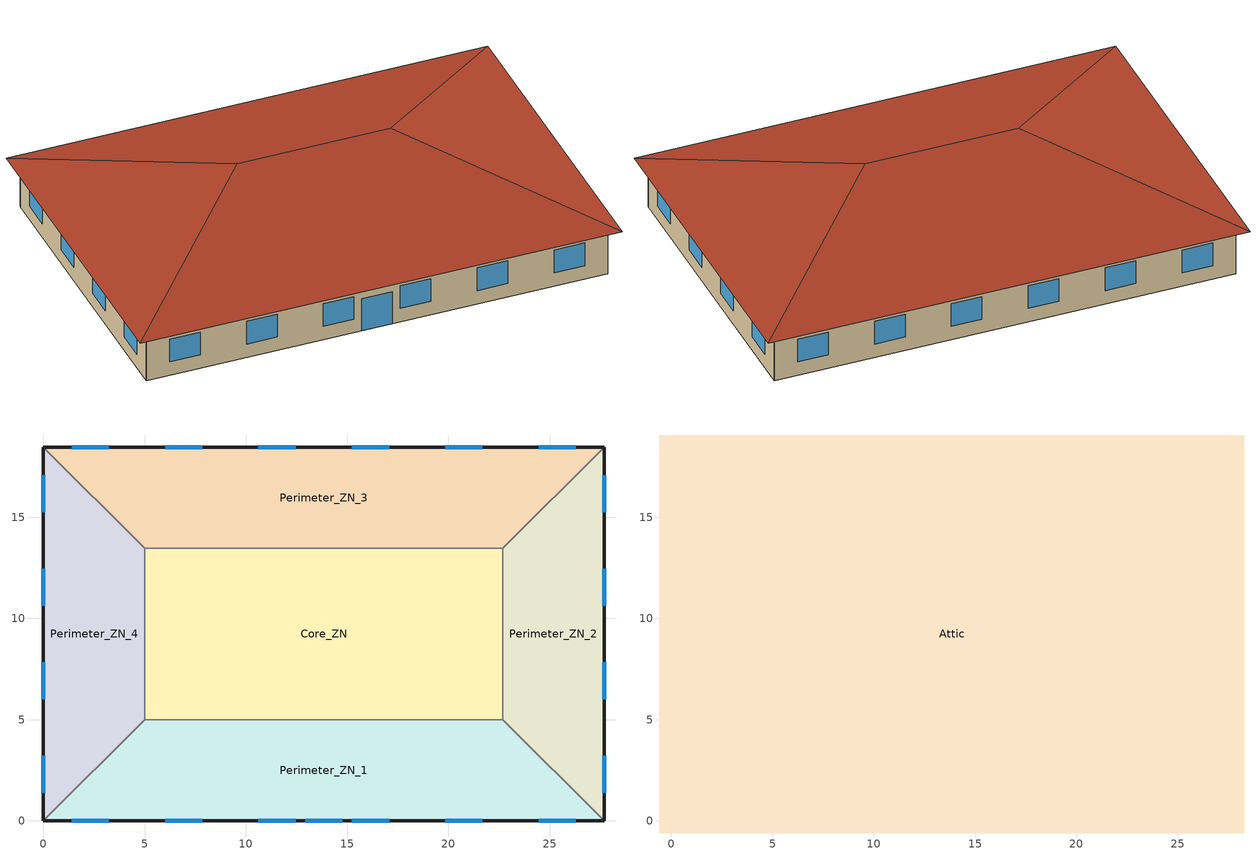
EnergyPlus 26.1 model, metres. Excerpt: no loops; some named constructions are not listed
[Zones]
Core_ZN
 floor ground (ext-slab): 5,13.46 22.69,13.46 22.69,5 5,5 z0
 wall to Perimeter_ZN_2 (int-walls): 22.69,5 22.69,13.46 z0:3.05
 wall to Perimeter_ZN_3 (int-walls): 22.69,13.46 5,13.46 z0:3.05
 wall to Perimeter_ZN_1 (int-walls): 5,5 22.69,5 z0:3.05
 wall to Perimeter_ZN_4 (int-walls): 5,13.46 5,5 z0:3.05
Perimeter_ZN_1
 floor ground (ext-slab): 27.69,0 0,0 5,5 22.69,5 z0
 wall outside (ext-walls): 0,0 27.69,0 z0:3.05
 wall to Perimeter_ZN_2 (int-walls): 27.69,0 22.69,5 z0:3.05
 wall to Perimeter_ZN_4 (int-walls): 5,5 0,0 z0:3.05
 window (TCwindow_41): 1.39,0 3.22,0 z0.9:2.42
 window (window_south): 6.01,0 7.84,0 / 10.62,0 12.45,0 / 15.24,0 17.07,0 / 19.85,0 21.68,0 / 24.47,0 26.3,0 z0.9:2.42; 12.93,0 14.76,0 z0:2.13
Perimeter_ZN_2
 floor ground (ext-slab): 22.69,13.46 27.69,18.46 27.69,0 22.69,5 z0
 wall outside (ext-walls): 27.69,0 27.69,18.46 z0:3.05
 wall to Perimeter_ZN_3 (int-walls): 27.69,18.46 22.69,13.46 z0:3.05
 window (window_east): 27.69,1.39 27.69,3.22 / 27.69,6.01 27.69,7.84 / 27.69,10.62 27.69,12.45 / 27.69,15.24 27.69,17.07 z0.9:2.42
Perimeter_ZN_3
 floor ground (ext-slab): 5,13.46 0,18.46 27.69,18.46 22.69,13.46 z0
 wall outside (ext-walls): 27.69,18.46 0,18.46 z0:3.05
 wall to Perimeter_ZN_4 (int-walls): 0,18.46 5,13.46 z0:3.05
 window (window_north): 26.3,18.46 24.47,18.46 / 21.68,18.46 19.85,18.46 / 17.07,18.46 15.24,18.46 / 12.45,18.46 10.62,18.46 / 7.84,18.46 6.01,18.46 / 3.22,18.46 1.39,18.46 z0.9:2.42
Perimeter_ZN_4
 floor ground (ext-slab): 5,5 0,0 0,18.46 5,13.46 z0
 wall outside (ext-walls): 0,18.46 0,0 z0:3.05
 window (window_west): 0,17.07 0,15.24 / 0,12.45 0,10.62 / 0,7.84 0,6.01 / 0,3.22 0,1.39 z0.9:2.42
Attic
 floor to Core_ZN (INT-FLOOR-TOPSIDE): 5,13.46 22.69,13.46 22.69,5 5,5 z3.05
 floor to Perimeter_ZN_2 (INT-FLOOR-TOPSIDE): 22.69,5 22.69,13.46 27.69,18.46 27.69,0 z3.05
 floor to Perimeter_ZN_3 (INT-FLOOR-TOPSIDE): 0,18.46 27.69,18.46 22.69,13.46 5,13.46 z3.05
 floor to Perimeter_ZN_1 (INT-FLOOR-TOPSIDE): 0,0 5,5 22.69,5 27.69,0 z3.05
 floor to Perimeter_ZN_4 (INT-FLOOR-TOPSIDE): 5,13.46 5,5 0,0 0,18.46 z3.05
 floor ground (exposed-floor): 28.29,19.06 28.29,-0.6 27.69,0 27.69,18.46 z3.05; -0.6,19.06 28.29,19.06 27.69,18.46 0,18.46 z3.05; 0,0 27.69,0 28.29,-0.6 -0.6,-0.6 z3.05; -0.6,19.06 0,18.46 0,0 -0.6,-0.6 z3.05
 roof outside (roofs): 28.29,-0.6,3.05 28.29,19.06,3.05 18.46,9.23,6.33; 28.29,19.06,3.05 -0.6,19.06,3.05 9.23,9.23,6.33 18.46,9.23,6.33; -0.6,-0.6,3.05 28.29,-0.6,3.05 18.46,9.23,6.33 9.23,9.23,6.33; -0.6,19.06,3.05 -0.6,-0.6,3.05 9.23,9.23,6.33
[MaterialProperty:GlazingSpectralData]
WO18RT37SP: 0.04, 0.04, 0.04, 0.04, 0.04, 0.04, 0, 0.32, 0.04, 0.04, 0, 0.325, 0.04, 0.04, 0, 0.33, 0.04, 0.04, 0, 0.335, 0.04, 0.04, 0, 0.34, 0.04, 0.04, 0, 0.345, 0.04, 0.04, 0, 0.35, 0.04, 0.04, 0.003, 0.355, 0.04, 0.04, 0.003, 0.36, 0.04, 0.04, 0.004, 0.365, 0.04, 0.04, 0.004, 0.37, 0.04, 0.04, 0.005, 0.375, 0.04, 0.04, 0.005, 0.38, 0.04, 0.04, 0.011, 0.385, 0.041, 0.041, 0.032, 0.39, 0.043, 0.043, 0.079, 0.395, 0.045, 0.045, 0.123, 0.4, 0.046, 0.046, 0.148, 0.405, 0.047, 0.047, 0.178, 0.41, 0.048, 0.048, 0.21, 0.415, 0.05, 0.05, 0.243, 0.42, 0.051, 0.051, 0.279, 0.425, 0.053, 0.053, 0.321, 0.43, 0.054, 0.054, 0.355, 0.435, 0.056, 0.056, 0.395, 0.44, 0.057, 0.057, 0.429, 0.445, 0.058, 0.058, 0.457, 0.45, 0.059, 0.059, 0.48, 0.455, 0.06, 0.06, 0.502, 0.46, 0.061, 0.061, 0.524, 0.465, 0.062, 0.062, 0.55, 0.47, 0.063, 0.063, 0.575, 0.475, 0.064, 0.064, 0.603, 0.48, 0.065, 0.065, 0.629, 0.485, 0.066, 0.066, 0.654, 0.49, 0.067, 0.067, 0.671, 0.495, 0.067, 0.067, 0.679, 0.5, 0.067, 0.067, 0.671, 0.505, 0.066, 0.066, 0.652, 0.51, 0.065, 0.065, 0.63, 0.515, 0.064, 0.064, 0.612, 0.52, 0.064, 0.064, 0.603, 0.525, 0.064, 0.064, 0.6, 0.53, 0.064, 0.064, 0.603, 0.535, 0.064, 0.064, 0.606, 0.54, 0.064, 0.064, 0.61, 0.545, 0.065, 0.065, 0.615, 0.55, 0.065, 0.065, 0.617, 0.555, 0.065, 0.065, 0.617, 0.56, 0.065, 0.065, 0.616, 0.565, 0.064, 0.064, 0.612, 0.57, 0.064, 0.064, 0.606, 0.575, 0.064, 0.064, 0.598, 0.58, 0.064, 0.064, 0.589, 0.585, 0.063, 0.063, 0.579, 0.59, 0.063, 0.063, 0.571, 0.595, 0.063, 0.063, 0.564, 0.6, 0.062, 0.062, 0.557, 0.605, 0.062, 0.062, 0.551, 0.61, 0.062, 0.062, 0.545, 0.615, 0.062, 0.062, 0.54, 0.62, 0.061, 0.061, 0.536, 0.625, 0.061, 0.061, 0.533, 0.63, 0.061, 0.061, 0.531, 0.635, 0.061, 0.061, 0.531, 0.64, 0.061, 0.061, 0.532, 0.645, 0.061, 0.061, 0.532, 0.65, 0.061, 0.061, 0.535, 0.655, 0.062, 0.062, 0.54, 0.66, 0.062, 0.062, 0.544, 0.665, 0.062, 0.062, 0.549, 0.67, 0.062, 0.062, 0.554, 0.675, 0.062, 0.062, 0.559, 0.68, 0.063, 0.063, 0.563, 0.685, 0.063, 0.063, 0.569, 0.69, 0.063, 0.063, 0.575, 0.695, 0.063, 0.063, 0.58, 0.7, 0.063, 0.063, 0.587, 0.705, 0.064, 0.064, 0.593, 0.71, 0.064, 0.064, 0.602, 0.715, 0.064, 0.064, 0.606, 0.72, 0.064, 0.064, 0.61, 0.725, 0.065, 0.065, 0.615, 0.73, 0.065, 0.065, 0.619, 0.735, 0.065, 0.065, 0.624, 0.74, 0.065, 0.065, 0.627, 0.745, 0.065, 0.065, 0.632, 0.75, 0.065, 0.065, 0.637, 0.755, 0.066, 0.066, 0.643, 0.76, 0.066, 0.066, 0.648, 0.765, 0.066, 0.066, 0.653, 0.77, 0.066, 0.066, 0.658, 0.775, 0.066, 0.066, 0.659, 0.78, 0.067, 0.067, 0.663, 0.785, 0.067, 0.067, 0.666, 0.79, 0.067, 0.067, 0.669, 0.795, 0.067, 0.067, 0.674, 0.8, 0.067, 0.067, 0.675, 0.805, 0.067, 0.067, 0.676, 0.81, 0.067, 0.067, 0.679, 0.815, 0.067, 0.067, 0.679, 0.82, 0.067, 0.067, 0.679, 0.825, 0.067, 0.067, 0.679, 0.83, 0.067, 0.067, 0.68, 0.835, 0.067, 0.067, 0.677, 0.84, 0.067, 0.067, 0.676, 0.845, 0.067, 0.067, 0.676, 0.85, 0.067, 0.067, 0.674, 0.855, 0.067, 0.067, 0.671, 0.86, 0.067, 0.067, 0.669, 0.865, 0.067, 0.067, 0.669, 0.87, 0.067, 0.067, 0.668, 0.875, 0.067, 0.067, 0.663, 0.88, 0.067, 0.067, 0.663, 0.885, 0.066, 0.066, 0.658, 0.89, 0.066, 0.066, 0.657, 0.895, 0.066, 0.066, 0.653, 0.9, 0.066, 0.066, 0.646, 0.905, 0.066, 0.066, 0.641, 0.91, 0.065, 0.065, 0.636, 0.915, 0.065, 0.065, 0.632, 0.92, 0.065, 0.065, 0.631, 0.925, 0.065, 0.065, 0.627, 0.93, 0.065, 0.065, 0.626, 0.935, 0.065, 0.065, 0.619, 0.94, 0.065, 0.065, 0.617, 0.945, 0.065, 0.065, 0.614, 0.95, 0.064, 0.064, 0.609, 0.955, 0.064, 0.064, 0.603, 0.96, 0.064, 0.064, 0.599, 0.965, 0.064, 0.064, 0.594, 0.97, 0.064, 0.064, 0.59, 0.975, 0.064, 0.064, 0.588, 0.98, 0.063, 0.063, 0.585, 0.985, 0.063, 0.063, 0.578, 0.99, 0.063, 0.063, 0.573, 0.995, 0.063, 0.063, 0.568, 1, 0.063, 0.063, 0.566, 1.005, 0.063, 0.063, 0.565, 1.01, 0.063, 0.063, 0.564, 1.015, 0.063, 0.063, 0.564, 1.02, 0.063, 0.063, 0.564, 1.025, 0.063, 0.063, 0.565, 1.03, 0.063, 0.063, 0.567, 1.035, 0.063, 0.063, 0.57, 1.04, 0.063, 0.063, 0.577, 1.045, 0.063, 0.063, 0.581, 1.05, 0.063, 0.063, 0.586, 1.055, 0.064, 0.064, 0.59, 1.06, 0.064, 0.064, 0.593, 1.065, 0.064, 0.064, 0.595, 1.07, 0.064, 0.064, 0.599, 1.075, 0.064, 0.064, 0.603, 1.08, 0.064, 0.064, 0.61, 1.085, 0.065, 0.065, 0.615, 1.09, 0.065, 0.065, 0.62, 1.095, 0.065, 0.065, 0.625, 1.1, 0.065, 0.065, 0.628, 1.105, 0.065, 0.065, 0.633, 1.11, 0.065, 0.065, 0.635, 1.115, 0.066, 0.066, 0.638, 1.12, 0.066, 0.066, 0.639, 1.125, 0.066, 0.066, 0.64, 1.13, 0.066, 0.066, 0.638, 1.135, 0.066, 0.066, 0.638, 1.14, 0.065, 0.065, 0.637, 1.145, 0.065, 0.065, 0.634, 1.15, 0.065, 0.065, 0.632, 1.155, 0.065, 0.065, 0.632, 1.16, 0.065, 0.065, 0.631, 1.165, 0.065, 0.065, 0.627, 1.17, 0.065, 0.065, 0.624, 1.175, 0.065, 0.065, 0.618, 1.18, 0.064, 0.064, 0.611, 1.185, 0.064, 0.064, 0.601, 1.19, 0.064, 0.064, 0.6, 1.195, 0.064, 0.064, 0.605, 1.2, 0.064, 0.064, 0.611, 1.205, 0.065, 0.065, 0.619, 1.21, 0.065, 0.065, 0.625, 1.215, 0.065, 0.065, 0.634, 1.22, 0.066, 0.066, 0.64, 1.225, 0.066, 0.066, 0.644, 1.23, 0.066, 0.066, 0.647, 1.235, 0.066, 0.066, 0.65, 1.24, 0.066, 0.066, 0.653, 1.245, 0.066, 0.066, 0.656, 1.25, 0.066, 0.066, 0.658, 1.255, 0.066, 0.066, 0.661, 1.26, 0.066, 0.066, 0.662, 1.265, 0.067, 0.067, 0.667, 1.27, 0.067, 0.067, 0.668, 1.275, 0.067, 0.067, 0.671, 1.28, 0.067, 0.067, 0.675, 1.285, 0.067, 0.067, 0.678, 1.29, 0.067, 0.067, 0.679, 1.295, 0.067, 0.067, 0.682, 1.3, 0.067, 0.067, 0.684, 1.305, 0.067, 0.067, 0.687, 1.31, 0.068, 0.068, 0.689, 1.315, 0.068, 0.068, 0.692, 1.32, 0.068, 0.068, 0.693, 1.325, 0.068, 0.068, 0.695, 1.33, 0.068, 0.068, 0.697, 1.335, 0.068, 0.068, 0.698, 1.34, 0.068, 0.068, 0.698, 1.345, 0.068, 0.068, 0.698, 1.35, 0.068, 0.068, 0.695, 1.355, 0.068, 0.068, 0.692, 1.36, 0.068, 0.068, 0.692, 1.365, 0.067, 0.067, 0.687, 1.37, 0.067, 0.067, 0.682, 1.375, 0.067, 0.067, 0.676, 1.38, 0.067, 0.067, 0.678, 1.385, 0.067, 0.067, 0.676, 1.39, 0.067, 0.067, 0.675, 1.395, 0.067, 0.067, 0.676, 1.4, 0.067, 0.067, 0.675, 1.405, 0.067, 0.067, 0.671, 1.41, 0.067, 0.067, 0.67, 1.415, 0.067, 0.067, 0.673, 1.42, 0.067, 0.067, 0.671, 1.425, 0.067, 0.067, 0.668, 1.43, 0.067, 0.067, 0.67, 1.435, 0.067, 0.067, 0.67, 1.44, 0.067, 0.067, 0.668, 1.445, 0.067, 0.067, 0.67, 1.45, 0.067, 0.067, 0.67, 1.455, 0.067, 0.067, 0.673, 1.46, 0.067, 0.067, 0.676, 1.465, 0.067, 0.067, 0.681, 1.47, 0.067, 0.067, 0.684, 1.475, 0.068, 0.068, 0.689, 1.48, 0.068, 0.068, 0.69, 1.485, 0.068, 0.068, 0.695, 1.49, 0.068, 0.068, 0.698, 1.495, 0.068, 0.068, 0.703, 1.5, 0.068, 0.068, 0.706, 1.505, 0.068, 0.068, 0.711, 1.51, 0.069, 0.069, 0.714, 1.515, 0.069, 0.069, 0.718, 1.52, 0.069, 0.069, 0.719, 1.525, 0.069, 0.069, 0.724, 1.53, 0.069, 0.069, 0.724, 1.535, 0.069, 0.069, 0.728, 1.54, 0.069, 0.069, 0.728, 1.545, 0.069, 0.069, 0.728, 1.55, 0.069, 0.069, 0.728, 1.555, 0.069, 0.069, 0.728, 1.56, 0.069, 0.069, 0.728, 1.565, 0.069, 0.069, 0.728, 1.57, 0.069, 0.069, 0.728, 1.575, 0.069, 0.069, 0.729, 1.58, 0.069, 0.069, 0.731, 1.585, 0.069, 0.069, 0.733, 1.59, 0.069, 0.069, 0.735, 1.595, 0.069, 0.069, 0.736, 1.6, 0.07, 0.07, 0.738, 1.605, 0.07, 0.07, 0.74, 1.61, 0.07, 0.07, 0.741, 1.615, 0.07, 0.07, 0.741, 1.62, 0.07, 0.07, 0.741, 1.625, 0.07, 0.07, 0.741, 1.63, 0.07, 0.07, 0.741, 1.635, 0.07, 0.07, 0.741, 1.64, 0.07, 0.07, 0.743, 1.645, 0.07, 0.07, 0.741, 1.65, 0.07, 0.07, 0.74, 1.655, 0.069, 0.069, 0.736, 1.66, 0.069, 0.069, 0.735, 1.665, 0.069, 0.069, 0.724, 1.67, 0.069, 0.069, 0.716, 1.675, 0.068, 0.068, 0.698, 1.68, 0.067, 0.067, 0.673, 1.685, 0.064, 0.064, 0.608, 1.69, 0.063, 0.063, 0.574, 1.695, 0.061, 0.061, 0.521, 1.7, 0.06, 0.06, 0.493, 1.705, 0.06, 0.06, 0.499, 1.71, 0.06, 0.06, 0.507, 1.715, 0.06, 0.06, 0.512, 1.72, 0.061, 0.061, 0.526, 1.725, 0.062, 0.062, 0.548, 1.73, 0.062, 0.062, 0.546, 1.735, 0.061, 0.061, 0.533, 1.74, 0.061, 0.061, 0.527, 1.745, 0.061, 0.061, 0.522, 1.75, 0.061, 0.061, 0.53, 1.755, 0.062, 0.062, 0.552, 1.76, 0.063, 0.063, 0.568, 1.765, 0.064, 0.064, 0.589, 1.77, 0.064, 0.064, 0.6, 1.775, 0.065, 0.065, 0.619, 1.78, 0.065, 0.065, 0.625, 1.785, 0.065, 0.065, 0.63, 1.79, 0.065, 0.065, 0.632, 1.795, 0.065, 0.065, 0.635, 1.8, 0.065, 0.065, 0.637, 1.805, 0.066, 0.066, 0.638, 1.81, 0.066, 0.066, 0.638, 1.815, 0.066, 0.066, 0.638, 1.82, 0.066, 0.066, 0.64, 1.825, 0.066, 0.066, 0.646, 1.83, 0.066, 0.066, 0.649, 1.835, 0.066, 0.066, 0.656, 1.84, 0.066, 0.066, 0.658, 1.845, 0.067, 0.067, 0.667, 1.85, 0.067, 0.067, 0.673, 1.855, 0.067, 0.067, 0.681, 1.86, 0.067, 0.067, 0.681, 1.865, 0.067, 0.067, 0.684, 1.87, 0.067, 0.067, 0.687, 1.875, 0.067, 0.067, 0.687, 1.88, 0.067, 0.067, 0.685, 1.885, 0.067, 0.067, 0.685, 1.89, 0.067, 0.067, 0.685, 1.895, 0.068, 0.068, 0.689, 1.9, 0.067, 0.067, 0.682, 1.905, 0.067, 0.067, 0.682, 1.91, 0.067, 0.067, 0.679, 1.915, 0.067, 0.067, 0.681, 1.92, 0.067, 0.067, 0.678, 1.925, 0.067, 0.067, 0.679, 1.93, 0.067, 0.067, 0.679, 1.935, 0.067, 0.067, 0.679, 1.94, 0.067, 0.067, 0.681, 1.945, 0.067, 0.067, 0.684, 1.95, 0.067, 0.067, 0.685, 1.955, 0.067, 0.067, 0.687, 1.96, 0.067, 0.067, 0.685, 1.965, 0.067, 0.067, 0.685, 1.97, 0.067, 0.067, 0.687, 1.975, 0.067, 0.067, 0.684, 1.98, 0.067, 0.067, 0.684, 1.985, 0.067, 0.067, 0.682, 1.99, 0.067, 0.067, 0.681, 1.995, 0.067, 0.067, 0.678, 2, 0.067, 0.067, 0.673, 2.005, 0.066, 0.066, 0.662, 2.01, 0.066, 0.066, 0.655, 2.015, 0.066, 0.066, 0.646, 2.02, 0.066, 0.066, 0.638, 2.025, 0.065, 0.065, 0.63, 2.03, 0.065, 0.065, 0.622, 2.035, 0.065, 0.065, 0.614, 2.04, 0.064, 0.064, 0.608, 2.045, 0.064, 0.064, 0.598, 2.05, 0.064, 0.064, 0.593, 2.055, 0.063, 0.063, 0.582, 2.06, 0.063, 0.063, 0.575, 2.065, 0.063, 0.063, 0.569, 2.07, 0.063, 0.063, 0.568, 2.075, 0.063, 0.063, 0.565, 2.08, 0.063, 0.063, 0.565, 2.085, 0.063, 0.063, 0.566, 2.09, 0.063, 0.063, 0.566, 2.095, 0.063, 0.063, 0.57, 2.1, 0.063, 0.063, 0.571, 2.105, 0.063, 0.063, 0.575, 2.11, 0.063, 0.063, 0.577, 2.115, 0.063, 0.063, 0.581, 2.12, 0.063, 0.063, 0.582, 2.125, 0.063, 0.063, 0.582, 2.13, 0.063, 0.063, 0.581, 2.135, 0.063, 0.063, 0.582, 2.14, 0.063, 0.063, 0.583, 2.145, 0.063, 0.063, 0.586, 2.15, 0.063, 0.063, 0.585, 2.155, 0.063, 0.063, 0.585, 2.16, 0.063, 0.063, 0.585, 2.165, 0.063, 0.063, 0.585, 2.17, 0.063, 0.063, 0.585, 2.175, 0.063, 0.063, 0.583, 2.18, 0.063, 0.063, 0.581, 2.185, 0.063, 0.063, 0.573, 2.19, 0.063, 0.063, 0.569, 2.195, 0.062, 0.062, 0.56, 2.2, 0.062, 0.062, 0.556, 2.205, 0.062, 0.062, 0.551, 2.21, 0.062, 0.062, 0.545, 2.215, 0.061, 0.061, 0.532, 2.22, 0.061, 0.061, 0.521, 2.225, 0.06, 0.06, 0.505, 2.23, 0.059, 0.059, 0.486, 2.235, 0.058, 0.058, 0.456, 2.24, 0.057, 0.057, 0.429, 2.245, 0.055, 0.055, 0.375, 2.25, 0.053, 0.053, 0.33, 2.255, 0.051, 0.051, 0.263, 2.26, 0.049, 0.049, 0.22, 2.265, 0.047, 0.047, 0.167, 2.27, 0.046, 0.046, 0.142, 2.275, 0.044, 0.044, 0.111, 2.28, 0.044, 0.044, 0.093, 2.285, 0.043, 0.043, 0.076, 2.29, 0.043, 0.043, 0.063, 2.295, 0.042, 0.042, 0.052, 2.3, 0.042, 0.042, 0.049, 2.305, 0.042, 0.042, 0.057, 2.31, 0.043, 0.043, 0.068, 2.315, 0.043, 0.043, 0.084, 2.32, 0.044, 0.044, 0.089, 2.325, 0.044, 0.044, 0.097, 2.33, 0.044, 0.044, 0.099, 2.335, 0.044, 0.044, 0.1, 2.34, 0.044, 0.044, 0.1, 2.345, 0.044, 0.044, 0.101, 2.35, 0.044, 0.044, 0.11, 2.355, 0.045, 0.045, 0.121, 2.36, 0.045, 0.045, 0.125, 2.365, 0.045, 0.045, 0.13, 2.37, 0.045, 0.045, 0.132, 2.375, 0.045, 0.045, 0.131, 2.38, 0.045, 0.045, 0.131, 2.385, 0.045, 0.045, 0.134, 2.39, 0.046, 0.046, 0.138, 2.395, 0.046, 0.046, 0.143, 2.4, 0.046, 0.046, 0.148, 2.405, 0.046, 0.046, 0.153, 2.41, 0.046, 0.046, 0.152, 2.415, 0.046, 0.046, 0.149, 2.42, 0.046, 0.046, 0.144, 2.425, 0.045, 0.045, 0.132, 2.43, 0.045, 0.045, 0.128, 2.435, 0.045, 0.045, 0.125, 2.44, 0.045, 0.045, 0.124, 2.445, 0.045, 0.045, 0.116, 2.45, 0.045, 0.045, 0.113, 2.455, 0.045, 0.045, 0.114, 2.46, 0.045, 0.045, 0.117, 2.465, 0.045, 0.045, 0.126, 2.47, 0.045, 0.045, 0.128, 2.475, 0.045, 0.045, 0.129, 2.48, 0.045, 0.045, 0.135, 2.485, 0.046, 0.046, 0.145, 2.49, 0.046, 0.046, 0.15, 2.495, 0.046, 0.046, 0.155, 2.5, 0.04, 0.04, 0.04, 0.04, 0, 0, 0, 0, 0.3, 0.305, 0.31, 0.315
WO18RT39SP: 0.04, 0.04, 0.04, 0.04, 0.04, 0.04, 0, 0.32, 0.04, 0.04, 0, 0.325, 0.04, 0.04, 0, 0.33, 0.04, 0.04, 0, 0.335, 0.04, 0.04, 0, 0.34, 0.04, 0.04, 0, 0.345, 0.04, 0.04, 0, 0.35, 0.04, 0.04, 0.002, 0.355, 0.04, 0.04, 0.002, 0.36, 0.04, 0.04, 0.003, 0.365, 0.04, 0.04, 0.003, 0.37, 0.04, 0.04, 0.003, 0.375, 0.04, 0.04, 0.004, 0.38, 0.04, 0.04, 0.007, 0.385, 0.041, 0.041, 0.026, 0.39, 0.043, 0.043, 0.071, 0.395, 0.045, 0.045, 0.116, 0.4, 0.046, 0.046, 0.139, 0.405, 0.047, 0.047, 0.168, 0.41, 0.048, 0.048, 0.199, 0.415, 0.049, 0.049, 0.23, 0.42, 0.051, 0.051, 0.266, 0.425, 0.052, 0.052, 0.306, 0.43, 0.054, 0.054, 0.339, 0.435, 0.055, 0.055, 0.379, 0.44, 0.057, 0.057, 0.413, 0.445, 0.058, 0.058, 0.44, 0.45, 0.059, 0.059, 0.463, 0.455, 0.059, 0.059, 0.485, 0.46, 0.06, 0.06, 0.507, 0.465, 0.061, 0.061, 0.533, 0.47, 0.062, 0.062, 0.559, 0.475, 0.064, 0.064, 0.589, 0.48, 0.065, 0.065, 0.616, 0.485, 0.066, 0.066, 0.642, 0.49, 0.066, 0.066, 0.66, 0.495, 0.067, 0.067, 0.668, 0.5, 0.066, 0.066, 0.658, 0.505, 0.065, 0.065, 0.637, 0.51, 0.064, 0.064, 0.612, 0.515, 0.064, 0.064, 0.592, 0.52, 0.063, 0.063, 0.582, 0.525, 0.063, 0.063, 0.579, 0.53, 0.063, 0.063, 0.582, 0.535, 0.063, 0.063, 0.586, 0.54, 0.064, 0.064, 0.59, 0.545, 0.064, 0.064, 0.595, 0.55, 0.064, 0.064, 0.598, 0.555, 0.064, 0.064, 0.599, 0.56, 0.064, 0.064, 0.598, 0.565, 0.064, 0.064, 0.594, 0.57, 0.064, 0.064, 0.588, 0.575, 0.063, 0.063, 0.581, 0.58, 0.063, 0.063, 0.571, 0.585, 0.062, 0.062, 0.562, 0.59, 0.062, 0.062, 0.554, 0.595, 0.062, 0.062, 0.548, 0.6, 0.062, 0.062, 0.541, 0.605, 0.061, 0.061, 0.535, 0.61, 0.061, 0.061, 0.53, 0.615, 0.061, 0.061, 0.526, 0.62, 0.061, 0.061, 0.522, 0.625, 0.061, 0.061, 0.519, 0.63, 0.061, 0.061, 0.517, 0.635, 0.061, 0.061, 0.518, 0.64, 0.061, 0.061, 0.519, 0.645, 0.061, 0.061, 0.52, 0.65, 0.061, 0.061, 0.524, 0.655, 0.061, 0.061, 0.529, 0.66, 0.061, 0.061, 0.533, 0.665, 0.062, 0.062, 0.538, 0.67, 0.062, 0.062, 0.544, 0.675, 0.062, 0.062, 0.549, 0.68, 0.062, 0.062, 0.554, 0.685, 0.062, 0.062, 0.56, 0.69, 0.063, 0.063, 0.567, 0.695, 0.063, 0.063, 0.572, 0.7, 0.063, 0.063, 0.58, 0.705, 0.063, 0.063, 0.586, 0.71, 0.064, 0.064, 0.595, 0.715, 0.064, 0.064, 0.6, 0.72, 0.064, 0.064, 0.604, 0.725, 0.064, 0.064, 0.609, 0.73, 0.065, 0.065, 0.613, 0.735, 0.065, 0.065, 0.619, 0.74, 0.065, 0.065, 0.623, 0.745, 0.065, 0.065, 0.628, 0.75, 0.065, 0.065, 0.633, 0.755, 0.066, 0.066, 0.639, 0.76, 0.066, 0.066, 0.644, 0.765, 0.066, 0.066, 0.65, 0.77, 0.066, 0.066, 0.655, 0.775, 0.066, 0.066, 0.656, 0.78, 0.066, 0.066, 0.66, 0.785, 0.067, 0.067, 0.664, 0.79, 0.067, 0.067, 0.667, 0.795, 0.067, 0.067, 0.672, 0.8, 0.067, 0.067, 0.673, 0.805, 0.067, 0.067, 0.674, 0.81, 0.067, 0.067, 0.677, 0.815, 0.067, 0.067, 0.678, 0.82, 0.067, 0.067, 0.678, 0.825, 0.067, 0.067, 0.677, 0.83, 0.067, 0.067, 0.679, 0.835, 0.067, 0.067, 0.675, 0.84, 0.067, 0.067, 0.675, 0.845, 0.067, 0.067, 0.675, 0.85, 0.067, 0.067, 0.673, 0.855, 0.067, 0.067, 0.669, 0.86, 0.067, 0.067, 0.668, 0.865, 0.067, 0.067, 0.668, 0.87, 0.067, 0.067, 0.667, 0.875, 0.066, 0.066, 0.662, 0.88, 0.066, 0.066, 0.662, 0.885, 0.066, 0.066, 0.657, 0.89, 0.066, 0.066, 0.655, 0.895, 0.066, 0.066, 0.652, 0.9, 0.066, 0.066, 0.644, 0.905, 0.066, 0.066, 0.639, 0.91, 0.065, 0.065, 0.634, 0.915, 0.065, 0.065, 0.63, 0.92, 0.065, 0.065, 0.628, 0.925, 0.065, 0.065, 0.625, 0.93, 0.065, 0.065, 0.624, 0.935, 0.065, 0.065, 0.617, 0.94, 0.065, 0.065, 0.614, 0.945, 0.064, 0.064, 0.612, 0.95, 0.064, 0.064, 0.607, 0.955, 0.064, 0.064, 0.6, 0.96, 0.064, 0.064, 0.596, 0.965, 0.064, 0.064, 0.591, 0.97, 0.063, 0.063, 0.587, 0.975, 0.063, 0.063, 0.585, 0.98, 0.063, 0.063, 0.581, 0.985, 0.063, 0.063, 0.575, 0.99, 0.063, 0.063, 0.57, 0.995, 0.063, 0.063, 0.564, 1, 0.062, 0.062, 0.562, 1.005, 0.062, 0.062, 0.561, 1.01, 0.062, 0.062, 0.559, 1.015, 0.062, 0.062, 0.559, 1.02, 0.062, 0.062, 0.56, 1.025, 0.062, 0.062, 0.561, 1.03, 0.063, 0.063, 0.563, 1.035, 0.063, 0.063, 0.566, 1.04, 0.063, 0.063, 0.573, 1.045, 0.063, 0.063, 0.577, 1.05, 0.063, 0.063, 0.583, 1.055, 0.063, 0.063, 0.586, 1.06, 0.064, 0.064, 0.59, 1.065, 0.064, 0.064, 0.592, 1.07, 0.064, 0.064, 0.596, 1.075, 0.064, 0.064, 0.6, 1.08, 0.064, 0.064, 0.608, 1.085, 0.065, 0.065, 0.613, 1.09, 0.065, 0.065, 0.618, 1.095, 0.065, 0.065, 0.623, 1.1, 0.065, 0.065, 0.626, 1.105, 0.065, 0.065, 0.631, 1.11, 0.065, 0.065, 0.634, 1.115, 0.066, 0.066, 0.638, 1.12, 0.066, 0.066, 0.639, 1.125, 0.066, 0.066, 0.64, 1.13, 0.066, 0.066, 0.638, 1.135, 0.066, 0.066, 0.638, 1.14, 0.065, 0.065, 0.637, 1.145, 0.065, 0.065, 0.634, 1.15, 0.065, 0.065, 0.632, 1.155, 0.065, 0.065, 0.632, 1.16, 0.065, 0.065, 0.631, 1.165, 0.065, 0.065, 0.627, 1.17, 0.065, 0.065, 0.624, 1.175, 0.065, 0.065, 0.618, 1.18, 0.064, 0.064, 0.611, 1.185, 0.064, 0.064, 0.601, 1.19, 0.064, 0.064, 0.6, 1.195, 0.064, 0.064, 0.605, 1.2, 0.064, 0.064, 0.611, 1.205, 0.065, 0.065, 0.619, 1.21, 0.065, 0.065, 0.625, 1.215, 0.065, 0.065, 0.634, 1.22, 0.066, 0.066, 0.64, 1.225, 0.066, 0.066, 0.644, 1.23, 0.066, 0.066, 0.647, 1.235, 0.066, 0.066, 0.65, 1.24, 0.066, 0.066, 0.653, 1.245, 0.066, 0.066, 0.656, 1.25, 0.066, 0.066, 0.658, 1.255, 0.066, 0.066, 0.661, 1.26, 0.066, 0.066, 0.662, 1.265, 0.067, 0.067, 0.667, 1.27, 0.067, 0.067, 0.668, 1.275, 0.067, 0.067, 0.671, 1.28, 0.067, 0.067, 0.675, 1.285, 0.067, 0.067, 0.678, 1.29, 0.067, 0.067, 0.679, 1.295, 0.067, 0.067, 0.682, 1.3, 0.067, 0.067, 0.684, 1.305, 0.067, 0.067, 0.687, 1.31, 0.068, 0.068, 0.689, 1.315, 0.068, 0.068, 0.692, 1.32, 0.068, 0.068, 0.693, 1.325, 0.068, 0.068, 0.695, 1.33, 0.068, 0.068, 0.697, 1.335, 0.068, 0.068, 0.698, 1.34, 0.068, 0.068, 0.698, 1.345, 0.068, 0.068, 0.698, 1.35, 0.068, 0.068, 0.695, 1.355, 0.068, 0.068, 0.692, 1.36, 0.068, 0.068, 0.692, 1.365, 0.067, 0.067, 0.687, 1.37, 0.067, 0.067, 0.682, 1.375, 0.067, 0.067, 0.676, 1.38, 0.067, 0.067, 0.678, 1.385, 0.067, 0.067, 0.676, 1.39, 0.067, 0.067, 0.675, 1.395, 0.067, 0.067, 0.676, 1.4, 0.067, 0.067, 0.675, 1.405, 0.067, 0.067, 0.671, 1.41, 0.067, 0.067, 0.67, 1.415, 0.067, 0.067, 0.673, 1.42, 0.067, 0.067, 0.671, 1.425, 0.067, 0.067, 0.668, 1.43, 0.067, 0.067, 0.67, 1.435, 0.067, 0.067, 0.67, 1.44, 0.067, 0.067, 0.668, 1.445, 0.067, 0.067, 0.67, 1.45, 0.067, 0.067, 0.67, 1.455, 0.067, 0.067, 0.673, 1.46, 0.067, 0.067, 0.676, 1.465, 0.067, 0.067, 0.681, 1.47, 0.067, 0.067, 0.684, 1.475, 0.068, 0.068, 0.689, 1.48, 0.068, 0.068, 0.69, 1.485, 0.068, 0.068, 0.695, 1.49, 0.068, 0.068, 0.698, 1.495, 0.068, 0.068, 0.703, 1.5, 0.068, 0.068, 0.706, 1.505, 0.068, 0.068, 0.711, 1.51, 0.069, 0.069, 0.714, 1.515, 0.069, 0.069, 0.718, 1.52, 0.069, 0.069, 0.719, 1.525, 0.069, 0.069, 0.724, 1.53, 0.069, 0.069, 0.724, 1.535, 0.069, 0.069, 0.728, 1.54, 0.069, 0.069, 0.728, 1.545, 0.069, 0.069, 0.728, 1.55, 0.069, 0.069, 0.728, 1.555, 0.069, 0.069, 0.728, 1.56, 0.069, 0.069, 0.728, 1.565, 0.069, 0.069, 0.728, 1.57, 0.069, 0.069, 0.728, 1.575, 0.069, 0.069, 0.729, 1.58, 0.069, 0.069, 0.731, 1.585, 0.069, 0.069, 0.733, 1.59, 0.069, 0.069, 0.735, 1.595, 0.069, 0.069, 0.736, 1.6, 0.07, 0.07, 0.738, 1.605, 0.07, 0.07, 0.74, 1.61, 0.07, 0.07, 0.741, 1.615, 0.07, 0.07, 0.741, 1.62, 0.07, 0.07, 0.741, 1.625, 0.07, 0.07, 0.741, 1.63, 0.07, 0.07, 0.741, 1.635, 0.07, 0.07, 0.741, 1.64, 0.07, 0.07, 0.743, 1.645, 0.07, 0.07, 0.741, 1.65, 0.07, 0.07, 0.74, 1.655, 0.069, 0.069, 0.736, 1.66, 0.069, 0.069, 0.735, 1.665, 0.069, 0.069, 0.724, 1.67, 0.069, 0.069, 0.716, 1.675, 0.068, 0.068, 0.698, 1.68, 0.067, 0.067, 0.673, 1.685, 0.064, 0.064, 0.608, 1.69, 0.063, 0.063, 0.574, 1.695, 0.061, 0.061, 0.521, 1.7, 0.06, 0.06, 0.493, 1.705, 0.06, 0.06, 0.499, 1.71, 0.06, 0.06, 0.507, 1.715, 0.06, 0.06, 0.512, 1.72, 0.061, 0.061, 0.526, 1.725, 0.062, 0.062, 0.548, 1.73, 0.062, 0.062, 0.546, 1.735, 0.061, 0.061, 0.533, 1.74, 0.061, 0.061, 0.527, 1.745, 0.061, 0.061, 0.522, 1.75, 0.061, 0.061, 0.53, 1.755, 0.062, 0.062, 0.552, 1.76, 0.063, 0.063, 0.568, 1.765, 0.064, 0.064, 0.589, 1.77, 0.064, 0.064, 0.6, 1.775, 0.065, 0.065, 0.619, 1.78, 0.065, 0.065, 0.625, 1.785, 0.065, 0.065, 0.63, 1.79, 0.065, 0.065, 0.632, 1.795, 0.065, 0.065, 0.635, 1.8, 0.065, 0.065, 0.637, 1.805, 0.066, 0.066, 0.638, 1.81, 0.066, 0.066, 0.638, 1.815, 0.066, 0.066, 0.638, 1.82, 0.066, 0.066, 0.64, 1.825, 0.066, 0.066, 0.646, 1.83, 0.066, 0.066, 0.649, 1.835, 0.066, 0.066, 0.656, 1.84, 0.066, 0.066, 0.658, 1.845, 0.067, 0.067, 0.667, 1.85, 0.067, 0.067, 0.673, 1.855, 0.067, 0.067, 0.681, 1.86, 0.067, 0.067, 0.681, 1.865, 0.067, 0.067, 0.684, 1.87, 0.067, 0.067, 0.687, 1.875, 0.067, 0.067, 0.687, 1.88, 0.067, 0.067, 0.685, 1.885, 0.067, 0.067, 0.685, 1.89, 0.067, 0.067, 0.685, 1.895, 0.068, 0.068, 0.689, 1.9, 0.067, 0.067, 0.682, 1.905, 0.067, 0.067, 0.682, 1.91, 0.067, 0.067, 0.679, 1.915, 0.067, 0.067, 0.681, 1.92, 0.067, 0.067, 0.678, 1.925, 0.067, 0.067, 0.679, 1.93, 0.067, 0.067, 0.679, 1.935, 0.067, 0.067, 0.679, 1.94, 0.067, 0.067, 0.681, 1.945, 0.067, 0.067, 0.684, 1.95, 0.067, 0.067, 0.685, 1.955, 0.067, 0.067, 0.687, 1.96, 0.067, 0.067, 0.685, 1.965, 0.067, 0.067, 0.685, 1.97, 0.067, 0.067, 0.687, 1.975, 0.067, 0.067, 0.684, 1.98, 0.067, 0.067, 0.684, 1.985, 0.067, 0.067, 0.682, 1.99, 0.067, 0.067, 0.681, 1.995, 0.067, 0.067, 0.678, 2, 0.067, 0.067, 0.673, 2.005, 0.066, 0.066, 0.662, 2.01, 0.066, 0.066, 0.655, 2.015, 0.066, 0.066, 0.646, 2.02, 0.066, 0.066, 0.638, 2.025, 0.065, 0.065, 0.63, 2.03, 0.065, 0.065, 0.622, 2.035, 0.065, 0.065, 0.614, 2.04, 0.064, 0.064, 0.608, 2.045, 0.064, 0.064, 0.598, 2.05, 0.064, 0.064, 0.593, 2.055, 0.063, 0.063, 0.582, 2.06, 0.063, 0.063, 0.575, 2.065, 0.063, 0.063, 0.569, 2.07, 0.063, 0.063, 0.568, 2.075, 0.063, 0.063, 0.565, 2.08, 0.063, 0.063, 0.565, 2.085, 0.063, 0.063, 0.566, 2.09, 0.063, 0.063, 0.566, 2.095, 0.063, 0.063, 0.57, 2.1, 0.063, 0.063, 0.571, 2.105, 0.063, 0.063, 0.575, 2.11, 0.063, 0.063, 0.577, 2.115, 0.063, 0.063, 0.581, 2.12, 0.063, 0.063, 0.582, 2.125, 0.063, 0.063, 0.582, 2.13, 0.063, 0.063, 0.581, 2.135, 0.063, 0.063, 0.582, 2.14, 0.063, 0.063, 0.583, 2.145, 0.063, 0.063, 0.586, 2.15, 0.063, 0.063, 0.585, 2.155, 0.063, 0.063, 0.585, 2.16, 0.063, 0.063, 0.585, 2.165, 0.063, 0.063, 0.585, 2.17, 0.063, 0.063, 0.585, 2.175, 0.063, 0.063, 0.583, 2.18, 0.063, 0.063, 0.581, 2.185, 0.063, 0.063, 0.573, 2.19, 0.063, 0.063, 0.569, 2.195, 0.062, 0.062, 0.56, 2.2, 0.062, 0.062, 0.556, 2.205, 0.062, 0.062, 0.551, 2.21, 0.062, 0.062, 0.545, 2.215, 0.061, 0.061, 0.532, 2.22, 0.061, 0.061, 0.521, 2.225, 0.06, 0.06, 0.505, 2.23, 0.059, 0.059, 0.486, 2.235, 0.058, 0.058, 0.456, 2.24, 0.057, 0.057, 0.429, 2.245, 0.055, 0.055, 0.375, 2.25, 0.053, 0.053, 0.33, 2.255, 0.051, 0.051, 0.263, 2.26, 0.049, 0.049, 0.22, 2.265, 0.047, 0.047, 0.167, 2.27, 0.046, 0.046, 0.142, 2.275, 0.044, 0.044, 0.111, 2.28, 0.044, 0.044, 0.093, 2.285, 0.043, 0.043, 0.076, 2.29, 0.043, 0.043, 0.063, 2.295, 0.042, 0.042, 0.052, 2.3, 0.042, 0.042, 0.049, 2.305, 0.042, 0.042, 0.057, 2.31, 0.043, 0.043, 0.068, 2.315, 0.043, 0.043, 0.084, 2.32, 0.044, 0.044, 0.089, 2.325, 0.044, 0.044, 0.097, 2.33, 0.044, 0.044, 0.099, 2.335, 0.044, 0.044, 0.1, 2.34, 0.044, 0.044, 0.1, 2.345, 0.044, 0.044, 0.101, 2.35, 0.044, 0.044, 0.11, 2.355, 0.045, 0.045, 0.121, 2.36, 0.045, 0.045, 0.125, 2.365, 0.045, 0.045, 0.13, 2.37, 0.045, 0.045, 0.132, 2.375, 0.045, 0.045, 0.131, 2.38, 0.045, 0.045, 0.131, 2.385, 0.045, 0.045, 0.134, 2.39, 0.046, 0.046, 0.138, 2.395, 0.046, 0.046, 0.143, 2.4, 0.046, 0.046, 0.148, 2.405, 0.046, 0.046, 0.153, 2.41, 0.046, 0.046, 0.152, 2.415, 0.046, 0.046, 0.149, 2.42, 0.046, 0.046, 0.144, 2.425, 0.045, 0.045, 0.132, 2.43, 0.045, 0.045, 0.128, 2.435, 0.045, 0.045, 0.125, 2.44, 0.045, 0.045, 0.124, 2.445, 0.045, 0.045, 0.116, 2.45, 0.045, 0.045, 0.113, 2.455, 0.045, 0.045, 0.114, 2.46, 0.045, 0.045, 0.117, 2.465, 0.045, 0.045, 0.126, 2.47, 0.045, 0.045, 0.128, 2.475, 0.045, 0.045, 0.129, 2.48, 0.045, 0.045, 0.135, 2.485, 0.046, 0.046, 0.145, 2.49, 0.046, 0.046, 0.15, 2.495, 0.046, 0.046, 0.155, 2.5, 0.04, 0.04, 0.04, 0.04, 0, 0, 0, 0, 0.3, 0.305, 0.31, 0.315
WO18RT43SP: 0.04, 0.04, 0.04, 0.04, 0.04, 0.04, 0, 0.32, 0.04, 0.04, 0, 0.325, 0.04, 0.04, 0, 0.33, 0.04, 0.04, 0, 0.335, 0.04, 0.04, 0, 0.34, 0.04, 0.04, 0, 0.345, 0.04, 0.04, 0, 0.35, 0.04, 0.04, 0.001, 0.355, 0.04, 0.04, 0.001, 0.36, 0.04, 0.04, 0.001, 0.365, 0.04, 0.04, 0.001, 0.37, 0.04, 0.04, 0.001, 0.375, 0.04, 0.04, 0.002, 0.38, 0.04, 0.04, 0.004, 0.385, 0.041, 0.041, 0.016, 0.39, 0.042, 0.042, 0.056, 0.395, 0.044, 0.044, 0.102, 0.4, 0.045, 0.045, 0.123, 0.405, 0.046, 0.046, 0.151, 0.41, 0.047, 0.047, 0.178, 0.415, 0.048, 0.048, 0.206, 0.42, 0.05, 0.05, 0.241, 0.425, 0.051, 0.051, 0.278, 0.43, 0.052, 0.052, 0.31, 0.435, 0.054, 0.054, 0.349, 0.44, 0.055, 0.055, 0.382, 0.445, 0.056, 0.056, 0.408, 0.45, 0.057, 0.057, 0.431, 0.455, 0.058, 0.058, 0.452, 0.46, 0.059, 0.059, 0.475, 0.465, 0.06, 0.06, 0.501, 0.47, 0.061, 0.061, 0.529, 0.475, 0.062, 0.062, 0.561, 0.48, 0.064, 0.064, 0.59, 0.485, 0.065, 0.065, 0.618, 0.49, 0.066, 0.066, 0.638, 0.495, 0.066, 0.066, 0.645, 0.5, 0.065, 0.065, 0.633, 0.505, 0.064, 0.064, 0.607, 0.51, 0.063, 0.063, 0.577, 0.515, 0.062, 0.062, 0.554, 0.52, 0.062, 0.062, 0.542, 0.525, 0.062, 0.062, 0.539, 0.53, 0.062, 0.062, 0.542, 0.535, 0.062, 0.062, 0.547, 0.54, 0.062, 0.062, 0.551, 0.545, 0.062, 0.062, 0.558, 0.55, 0.062, 0.062, 0.562, 0.555, 0.063, 0.063, 0.564, 0.56, 0.063, 0.063, 0.564, 0.565, 0.062, 0.062, 0.561, 0.57, 0.062, 0.062, 0.555, 0.575, 0.062, 0.062, 0.548, 0.58, 0.062, 0.062, 0.538, 0.585, 0.061, 0.061, 0.53, 0.59, 0.061, 0.061, 0.522, 0.595, 0.061, 0.061, 0.516, 0.6, 0.06, 0.06, 0.51, 0.605, 0.06, 0.06, 0.505, 0.61, 0.06, 0.06, 0.5, 0.615, 0.06, 0.06, 0.498, 0.62, 0.06, 0.06, 0.495, 0.625, 0.06, 0.06, 0.492, 0.63, 0.06, 0.06, 0.491, 0.635, 0.06, 0.06, 0.493, 0.64, 0.06, 0.06, 0.495, 0.645, 0.06, 0.06, 0.497, 0.65, 0.06, 0.06, 0.501, 0.655, 0.06, 0.06, 0.507, 0.66, 0.061, 0.061, 0.513, 0.665, 0.061, 0.061, 0.518, 0.67, 0.061, 0.061, 0.525, 0.675, 0.061, 0.061, 0.53, 0.68, 0.061, 0.061, 0.535, 0.685, 0.062, 0.062, 0.542, 0.69, 0.062, 0.062, 0.55, 0.695, 0.062, 0.062, 0.556, 0.7, 0.063, 0.063, 0.565, 0.705, 0.063, 0.063, 0.572, 0.71, 0.063, 0.063, 0.581, 0.715, 0.063, 0.063, 0.587, 0.72, 0.064, 0.064, 0.592, 0.725, 0.064, 0.064, 0.598, 0.73, 0.064, 0.064, 0.603, 0.735, 0.064, 0.064, 0.61, 0.74, 0.065, 0.065, 0.614, 0.745, 0.065, 0.065, 0.619, 0.75, 0.065, 0.065, 0.626, 0.755, 0.065, 0.065, 0.632, 0.76, 0.066, 0.066, 0.638, 0.765, 0.066, 0.066, 0.644, 0.77, 0.066, 0.066, 0.649, 0.775, 0.066, 0.066, 0.65, 0.78, 0.066, 0.066, 0.654, 0.785, 0.066, 0.066, 0.659, 0.79, 0.067, 0.067, 0.663, 0.795, 0.067, 0.067, 0.667, 0.8, 0.067, 0.067, 0.669, 0.805, 0.067, 0.067, 0.67, 0.81, 0.067, 0.067, 0.674, 0.815, 0.067, 0.067, 0.675, 0.82, 0.067, 0.067, 0.675, 0.825, 0.067, 0.067, 0.674, 0.83, 0.067, 0.067, 0.676, 0.835, 0.067, 0.067, 0.672, 0.84, 0.067, 0.067, 0.671, 0.845, 0.067, 0.067, 0.673, 0.85, 0.067, 0.067, 0.67, 0.855, 0.067, 0.067, 0.667, 0.86, 0.067, 0.067, 0.665, 0.865, 0.067, 0.067, 0.665, 0.87, 0.067, 0.067, 0.664, 0.875, 0.066, 0.066, 0.658, 0.88, 0.066, 0.066, 0.659, 0.885, 0.066, 0.066, 0.654, 0.89, 0.066, 0.066, 0.653, 0.895, 0.066, 0.066, 0.649, 0.9, 0.066, 0.066, 0.641, 0.905, 0.065, 0.065, 0.637, 0.91, 0.065, 0.065, 0.63, 0.915, 0.065, 0.065, 0.627, 0.92, 0.065, 0.065, 0.624, 0.925, 0.065, 0.065, 0.621, 0.93, 0.065, 0.065, 0.62, 0.935, 0.065, 0.065, 0.613, 0.94, 0.064, 0.064, 0.61, 0.945, 0.064, 0.064, 0.607, 0.95, 0.064, 0.064, 0.603, 0.955, 0.064, 0.064, 0.594, 0.96, 0.064, 0.064, 0.59, 0.965, 0.063, 0.063, 0.585, 0.97, 0.063, 0.063, 0.582, 0.975, 0.063, 0.063, 0.578, 0.98, 0.063, 0.063, 0.575, 0.985, 0.063, 0.063, 0.569, 0.99, 0.063, 0.063, 0.565, 0.995, 0.062, 0.062, 0.557, 1, 0.062, 0.062, 0.555, 1.005, 0.062, 0.062, 0.553, 1.01, 0.062, 0.062, 0.551, 1.015, 0.062, 0.062, 0.551, 1.02, 0.062, 0.062, 0.551, 1.025, 0.062, 0.062, 0.553, 1.03, 0.062, 0.062, 0.555, 1.035, 0.062, 0.062, 0.558, 1.04, 0.063, 0.063, 0.566, 1.045, 0.063, 0.063, 0.57, 1.05, 0.063, 0.063, 0.576, 1.055, 0.063, 0.063, 0.579, 1.06, 0.063, 0.063, 0.583, 1.065, 0.063, 0.063, 0.585, 1.07, 0.064, 0.064, 0.59, 1.075, 0.064, 0.064, 0.595, 1.08, 0.064, 0.064, 0.603, 1.085, 0.064, 0.064, 0.608, 1.09, 0.065, 0.065, 0.614, 1.095, 0.065, 0.065, 0.619, 1.1, 0.065, 0.065, 0.623, 1.105, 0.065, 0.065, 0.629, 1.11, 0.065, 0.065, 0.633, 1.115, 0.065, 0.065, 0.637, 1.12, 0.066, 0.066, 0.639, 1.125, 0.066, 0.066, 0.64, 1.13, 0.066, 0.066, 0.638, 1.135, 0.066, 0.066, 0.638, 1.14, 0.065, 0.065, 0.637, 1.145, 0.065, 0.065, 0.634, 1.15, 0.065, 0.065, 0.632, 1.155, 0.065, 0.065, 0.632, 1.16, 0.065, 0.065, 0.631, 1.165, 0.065, 0.065, 0.627, 1.17, 0.065, 0.065, 0.624, 1.175, 0.065, 0.065, 0.618, 1.18, 0.064, 0.064, 0.611, 1.185, 0.064, 0.064, 0.601, 1.19, 0.064, 0.064, 0.6, 1.195, 0.064, 0.064, 0.605, 1.2, 0.064, 0.064, 0.611, 1.205, 0.065, 0.065, 0.619, 1.21, 0.065, 0.065, 0.625, 1.215, 0.065, 0.065, 0.634, 1.22, 0.066, 0.066, 0.64, 1.225, 0.066, 0.066, 0.644, 1.23, 0.066, 0.066, 0.647, 1.235, 0.066, 0.066, 0.65, 1.24, 0.066, 0.066, 0.653, 1.245, 0.066, 0.066, 0.656, 1.25, 0.066, 0.066, 0.658, 1.255, 0.066, 0.066, 0.661, 1.26, 0.066, 0.066, 0.662, 1.265, 0.067, 0.067, 0.667, 1.27, 0.067, 0.067, 0.668, 1.275, 0.067, 0.067, 0.671, 1.28, 0.067, 0.067, 0.675, 1.285, 0.067, 0.067, 0.678, 1.29, 0.067, 0.067, 0.679, 1.295, 0.067, 0.067, 0.682, 1.3, 0.067, 0.067, 0.684, 1.305, 0.067, 0.067, 0.687, 1.31, 0.068, 0.068, 0.689, 1.315, 0.068, 0.068, 0.692, 1.32, 0.068, 0.068, 0.693, 1.325, 0.068, 0.068, 0.695, 1.33, 0.068, 0.068, 0.697, 1.335, 0.068, 0.068, 0.698, 1.34, 0.068, 0.068, 0.698, 1.345, 0.068, 0.068, 0.698, 1.35, 0.068, 0.068, 0.695, 1.355, 0.068, 0.068, 0.692, 1.36, 0.068, 0.068, 0.692, 1.365, 0.067, 0.067, 0.687, 1.37, 0.067, 0.067, 0.682, 1.375, 0.067, 0.067, 0.676, 1.38, 0.067, 0.067, 0.678, 1.385, 0.067, 0.067, 0.676, 1.39, 0.067, 0.067, 0.675, 1.395, 0.067, 0.067, 0.676, 1.4, 0.067, 0.067, 0.675, 1.405, 0.067, 0.067, 0.671, 1.41, 0.067, 0.067, 0.67, 1.415, 0.067, 0.067, 0.673, 1.42, 0.067, 0.067, 0.671, 1.425, 0.067, 0.067, 0.668, 1.43, 0.067, 0.067, 0.67, 1.435, 0.067, 0.067, 0.67, 1.44, 0.067, 0.067, 0.668, 1.445, 0.067, 0.067, 0.67, 1.45, 0.067, 0.067, 0.67, 1.455, 0.067, 0.067, 0.673, 1.46, 0.067, 0.067, 0.676, 1.465, 0.067, 0.067, 0.681, 1.47, 0.067, 0.067, 0.684, 1.475, 0.068, 0.068, 0.689, 1.48, 0.068, 0.068, 0.69, 1.485, 0.068, 0.068, 0.695, 1.49, 0.068, 0.068, 0.698, 1.495, 0.068, 0.068, 0.703, 1.5, 0.068, 0.068, 0.706, 1.505, 0.068, 0.068, 0.711, 1.51, 0.069, 0.069, 0.714, 1.515, 0.069, 0.069, 0.718, 1.52, 0.069, 0.069, 0.719, 1.525, 0.069, 0.069, 0.724, 1.53, 0.069, 0.069, 0.724, 1.535, 0.069, 0.069, 0.728, 1.54, 0.069, 0.069, 0.728, 1.545, 0.069, 0.069, 0.728, 1.55, 0.069, 0.069, 0.728, 1.555, 0.069, 0.069, 0.728, 1.56, 0.069, 0.069, 0.728, 1.565, 0.069, 0.069, 0.728, 1.57, 0.069, 0.069, 0.728, 1.575, 0.069, 0.069, 0.729, 1.58, 0.069, 0.069, 0.731, 1.585, 0.069, 0.069, 0.733, 1.59, 0.069, 0.069, 0.735, 1.595, 0.069, 0.069, 0.736, 1.6, 0.07, 0.07, 0.738, 1.605, 0.07, 0.07, 0.74, 1.61, 0.07, 0.07, 0.741, 1.615, 0.07, 0.07, 0.741, 1.62, 0.07, 0.07, 0.741, 1.625, 0.07, 0.07, 0.741, 1.63, 0.07, 0.07, 0.741, 1.635, 0.07, 0.07, 0.741, 1.64, 0.07, 0.07, 0.743, 1.645, 0.07, 0.07, 0.741, 1.65, 0.07, 0.07, 0.74, 1.655, 0.069, 0.069, 0.736, 1.66, 0.069, 0.069, 0.735, 1.665, 0.069, 0.069, 0.724, 1.67, 0.069, 0.069, 0.716, 1.675, 0.068, 0.068, 0.698, 1.68, 0.067, 0.067, 0.673, 1.685, 0.064, 0.064, 0.608, 1.69, 0.063, 0.063, 0.574, 1.695, 0.061, 0.061, 0.521, 1.7, 0.06, 0.06, 0.493, 1.705, 0.06, 0.06, 0.499, 1.71, 0.06, 0.06, 0.507, 1.715, 0.06, 0.06, 0.512, 1.72, 0.061, 0.061, 0.526, 1.725, 0.062, 0.062, 0.548, 1.73, 0.062, 0.062, 0.546, 1.735, 0.061, 0.061, 0.533, 1.74, 0.061, 0.061, 0.527, 1.745, 0.061, 0.061, 0.522, 1.75, 0.061, 0.061, 0.53, 1.755, 0.062, 0.062, 0.552, 1.76, 0.063, 0.063, 0.568, 1.765, 0.064, 0.064, 0.589, 1.77, 0.064, 0.064, 0.6, 1.775, 0.065, 0.065, 0.619, 1.78, 0.065, 0.065, 0.625, 1.785, 0.065, 0.065, 0.63, 1.79, 0.065, 0.065, 0.632, 1.795, 0.065, 0.065, 0.635, 1.8, 0.065, 0.065, 0.637, 1.805, 0.066, 0.066, 0.638, 1.81, 0.066, 0.066, 0.638, 1.815, 0.066, 0.066, 0.638, 1.82, 0.066, 0.066, 0.64, 1.825, 0.066, 0.066, 0.646, 1.83, 0.066, 0.066, 0.649, 1.835, 0.066, 0.066, 0.656, 1.84, 0.066, 0.066, 0.658, 1.845, 0.067, 0.067, 0.667, 1.85, 0.067, 0.067, 0.673, 1.855, 0.067, 0.067, 0.681, 1.86, 0.067, 0.067, 0.681, 1.865, 0.067, 0.067, 0.684, 1.87, 0.067, 0.067, 0.687, 1.875, 0.067, 0.067, 0.687, 1.88, 0.067, 0.067, 0.685, 1.885, 0.067, 0.067, 0.685, 1.89, 0.067, 0.067, 0.685, 1.895, 0.068, 0.068, 0.689, 1.9, 0.067, 0.067, 0.682, 1.905, 0.067, 0.067, 0.682, 1.91, 0.067, 0.067, 0.679, 1.915, 0.067, 0.067, 0.681, 1.92, 0.067, 0.067, 0.678, 1.925, 0.067, 0.067, 0.679, 1.93, 0.067, 0.067, 0.679, 1.935, 0.067, 0.067, 0.679, 1.94, 0.067, 0.067, 0.681, 1.945, 0.067, 0.067, 0.684, 1.95, 0.067, 0.067, 0.685, 1.955, 0.067, 0.067, 0.687, 1.96, 0.067, 0.067, 0.685, 1.965, 0.067, 0.067, 0.685, 1.97, 0.067, 0.067, 0.687, 1.975, 0.067, 0.067, 0.684, 1.98, 0.067, 0.067, 0.684, 1.985, 0.067, 0.067, 0.682, 1.99, 0.067, 0.067, 0.681, 1.995, 0.067, 0.067, 0.678, 2, 0.067, 0.067, 0.673, 2.005, 0.066, 0.066, 0.662, 2.01, 0.066, 0.066, 0.655, 2.015, 0.066, 0.066, 0.646, 2.02, 0.066, 0.066, 0.638, 2.025, 0.065, 0.065, 0.63, 2.03, 0.065, 0.065, 0.622, 2.035, 0.065, 0.065, 0.614, 2.04, 0.064, 0.064, 0.608, 2.045, 0.064, 0.064, 0.598, 2.05, 0.064, 0.064, 0.593, 2.055, 0.063, 0.063, 0.582, 2.06, 0.063, 0.063, 0.575, 2.065, 0.063, 0.063, 0.569, 2.07, 0.063, 0.063, 0.568, 2.075, 0.063, 0.063, 0.565, 2.08, 0.063, 0.063, 0.565, 2.085, 0.063, 0.063, 0.566, 2.09, 0.063, 0.063, 0.566, 2.095, 0.063, 0.063, 0.57, 2.1, 0.063, 0.063, 0.571, 2.105, 0.063, 0.063, 0.575, 2.11, 0.063, 0.063, 0.577, 2.115, 0.063, 0.063, 0.581, 2.12, 0.063, 0.063, 0.582, 2.125, 0.063, 0.063, 0.582, 2.13, 0.063, 0.063, 0.581, 2.135, 0.063, 0.063, 0.582, 2.14, 0.063, 0.063, 0.583, 2.145, 0.063, 0.063, 0.586, 2.15, 0.063, 0.063, 0.585, 2.155, 0.063, 0.063, 0.585, 2.16, 0.063, 0.063, 0.585, 2.165, 0.063, 0.063, 0.585, 2.17, 0.063, 0.063, 0.585, 2.175, 0.063, 0.063, 0.583, 2.18, 0.063, 0.063, 0.581, 2.185, 0.063, 0.063, 0.573, 2.19, 0.063, 0.063, 0.569, 2.195, 0.062, 0.062, 0.56, 2.2, 0.062, 0.062, 0.556, 2.205, 0.062, 0.062, 0.551, 2.21, 0.062, 0.062, 0.545, 2.215, 0.061, 0.061, 0.532, 2.22, 0.061, 0.061, 0.521, 2.225, 0.06, 0.06, 0.505, 2.23, 0.059, 0.059, 0.486, 2.235, 0.058, 0.058, 0.456, 2.24, 0.057, 0.057, 0.429, 2.245, 0.055, 0.055, 0.375, 2.25, 0.053, 0.053, 0.33, 2.255, 0.051, 0.051, 0.263, 2.26, 0.049, 0.049, 0.22, 2.265, 0.047, 0.047, 0.167, 2.27, 0.046, 0.046, 0.142, 2.275, 0.044, 0.044, 0.111, 2.28, 0.044, 0.044, 0.093, 2.285, 0.043, 0.043, 0.076, 2.29, 0.043, 0.043, 0.063, 2.295, 0.042, 0.042, 0.052, 2.3, 0.042, 0.042, 0.049, 2.305, 0.042, 0.042, 0.057, 2.31, 0.043, 0.043, 0.068, 2.315, 0.043, 0.043, 0.084, 2.32, 0.044, 0.044, 0.089, 2.325, 0.044, 0.044, 0.097, 2.33, 0.044, 0.044, 0.099, 2.335, 0.044, 0.044, 0.1, 2.34, 0.044, 0.044, 0.1, 2.345, 0.044, 0.044, 0.101, 2.35, 0.044, 0.044, 0.11, 2.355, 0.045, 0.045, 0.121, 2.36, 0.045, 0.045, 0.125, 2.365, 0.045, 0.045, 0.13, 2.37, 0.045, 0.045, 0.132, 2.375, 0.045, 0.045, 0.131, 2.38, 0.045, 0.045, 0.131, 2.385, 0.045, 0.045, 0.134, 2.39, 0.046, 0.046, 0.138, 2.395, 0.046, 0.046, 0.143, 2.4, 0.046, 0.046, 0.148, 2.405, 0.046, 0.046, 0.153, 2.41, 0.046, 0.046, 0.152, 2.415, 0.046, 0.046, 0.149, 2.42, 0.046, 0.046, 0.144, 2.425, 0.045, 0.045, 0.132, 2.43, 0.045, 0.045, 0.128, 2.435, 0.045, 0.045, 0.125, 2.44, 0.045, 0.045, 0.124, 2.445, 0.045, 0.045, 0.116, 2.45, 0.045, 0.045, 0.113, 2.455, 0.045, 0.045, 0.114, 2.46, 0.045, 0.045, 0.117, 2.465, 0.045, 0.045, 0.126, 2.47, 0.045, 0.045, 0.128, 2.475, 0.045, 0.045, 0.129, 2.48, 0.045, 0.045, 0.135, 2.485, 0.046, 0.046, 0.145, 2.49, 0.046, 0.046, 0.15, 2.495, 0.046, 0.046, 0.155, 2.5, 0.04, 0.04, 0.04, 0.04, 0, 0, 0, 0, 0.3, 0.305, 0.31, 0.315
